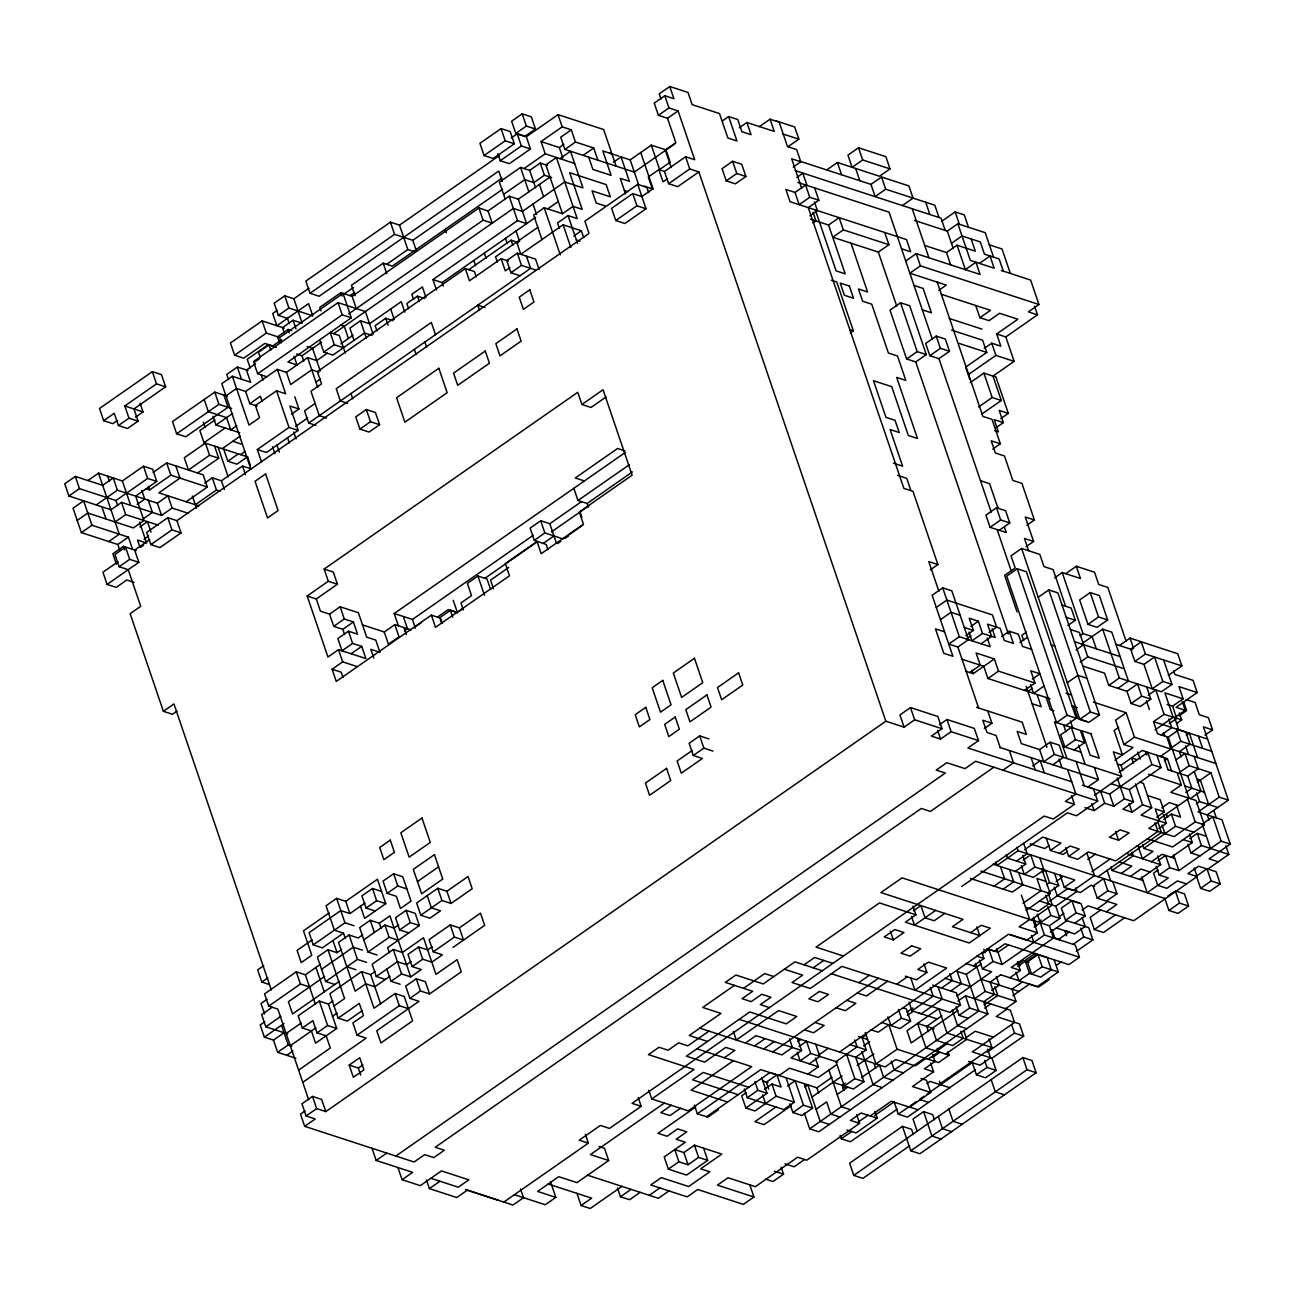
<?xml version="1.0" encoding="UTF-8"?>
<svg xmlns="http://www.w3.org/2000/svg" width="1295" height="1295" viewBox="0 0 1295 1295"><rect width="100%" height="100%" fill="white"/><g stroke="black" fill="none" stroke-linecap="round" stroke-linejoin="round"><path stroke-width="1.5" d="M103.665 420.681L114.235 413.315L118.395 425.521L127.509 428.499L138.079 421.134L133.919 408.929L165.63 386.833L161.47 374.627L152.357 371.649L99.521 408.475L103.665 420.681L112.794 423.659L117.311 420.503M501.068 128.593L479.927 143.324L484.087 155.529L493.201 158.508L514.342 143.761L510.181 131.556L501.068 128.593L505.212 140.799L514.342 143.761M522.193 113.863L511.622 121.228L515.782 133.434L524.896 136.396L535.466 129.031L531.322 116.825L522.193 113.863L526.353 126.068L535.466 129.031M138.079 421.134L128.966 418.155L124.806 405.95L156.501 383.854L165.63 386.833M484.087 155.529L505.212 140.799M515.782 133.434L526.353 126.068M308.955 288.267L293.852 298.789L284.738 295.81L274.168 303.176L278.328 315.381L287.441 318.36L289.222 323.588M499.158 155.691L399.524 225.136L390.41 222.157L305.863 281.08L310.023 293.285L319.137 296.264L498.785 171.053L502.347 181.51M511.169 137.982L517.207 133.773L526.337 136.752L558.032 114.656L603.632 129.516L616.096 166.132M284.172 328.104L262.157 320.885L230.445 342.981L234.605 355.186L243.735 358.165L264.86 343.434L273.973 346.412M277.243 310.363L272.727 313.519L276.871 325.725L308.582 303.629L312.726 315.834M118.395 425.521L128.966 418.155M278.328 315.381L288.898 308.016L312.597 315.753M310.023 293.285L394.554 234.363L412.797 240.32L501.861 178.241M497.863 153.733L500.226 160.709L521.367 145.979L530.481 148.957L526.337 136.752M135.489 417.168L143.049 411.907L140.07 403.182M234.605 355.186L266.317 333.09L279.072 337.25M530.481 148.957L509.356 163.688L500.226 160.709M574.656 163.478L545.211 153.797L541.051 141.592L562.192 126.861L571.305 129.824L575.466 142.045L593.693 147.986L597.853 160.191M293.852 298.789L302.172 323.2L293.042 320.237L282.488 327.603L284.269 332.831M571.305 129.824L560.735 137.189L564.895 149.411L634.323 172.089L675.083 143.68M172.105 508.028L167.945 495.823L157.391 503.188L117.392 490.19L113.248 477.984L102.677 485.35L75.32 476.43L64.75 483.796L68.91 496.001L110.981 509.761L121.552 502.395L161.535 515.394L172.105 508.028L188.52 513.387M291.731 330.646L288.089 329.464L277.518 336.829L279.299 342.058M356.287 308.582L352.127 296.361L340.925 292.638L319.784 307.368L320.966 310.849M502.509 189.329L392.304 266.139L383.19 263.176L351.479 285.272L355.04 295.729M547.542 165.404L540.242 163.024L529.671 170.39L520.558 167.427L499.417 182.158L505.358 199.592M268.373 344.535L247.248 359.265L250.21 367.99M248.009 370.451L237.341 367.052L226.771 374.417L228.551 379.645M276.337 347.335L269.036 344.956L258.466 352.321L260.246 357.549M344.438 293.738L353.486 287.425M386.703 264.277L407.828 249.546L415.128 251.926M524.07 168.528L545.211 153.797M272.549 346.056L281.614 339.743M541.051 141.592L559.294 147.533L563.811 144.376M255.52 363.717L246.455 370.03L250.615 382.235L232.372 376.278L221.801 383.644L250.89 469.098M373.122 334.223L365.4 311.545L338.044 302.625L253.512 361.548L257.656 373.753L266.786 376.732M254.937 361.904L259.469 358.747M350.038 295.6L354.571 292.443M87.947 480.51L98.517 473.144L122.361 480.963L143.486 466.232L152.616 469.195L156.76 481.4L135.635 496.131L143.939 520.541L133.369 527.907L87.785 513.047L77.214 520.412M227.515 396.286L214.76 392.126L172.494 421.587L176.638 433.793L185.768 436.755L228.033 407.294L223.873 395.088M352.127 296.361L478.923 207.977L488.053 210.955L509.178 196.225L518.308 199.203L550.003 177.107M564.895 149.411L575.466 142.045M68.91 496.001L79.464 488.636L115.951 500.534L147.646 478.438L156.76 481.4M503.577 194.363L524.718 179.633L533.831 182.595L544.402 175.23L551.686 177.609M559.926 158.637L570.496 151.272L582.96 187.888L564.717 181.947L522.452 211.409L513.338 208.43L333.705 333.641M225.961 395.849L236.532 388.484L245.645 391.462L277.357 369.366L286.47 372.345L307.595 357.614L316.725 360.577L327.295 353.211M257.656 373.753L342.204 314.831L351.317 317.809L343.013 293.398L279.607 337.59L281.387 342.819M722.61 120.759L728.648 116.55L736.952 140.961L727.839 137.982L719.518 113.571L692.161 104.652L688.017 92.447L669.774 86.506L659.204 93.871L660.984 99.1M176.638 433.793L218.904 404.331L231.675 408.492M348.727 313.843L483.084 220.182L492.197 223.161L488.053 210.955M669.774 86.506L673.934 98.711L664.821 95.733L654.25 103.098L658.394 115.304L667.524 118.282L678.094 110.917L694.703 159.738L685.589 156.76L664.448 171.49L668.609 183.696L677.722 186.674L698.863 171.944L885.845 721.218L904.088 727.159L914.658 719.793L942.015 728.713L937.855 716.507L910.498 707.588L899.928 714.953L904.088 727.159M583.122 155.351L593.693 147.986M351.317 317.809L287.911 362.001L297.041 364.98L294.062 356.255M296.523 353.956L301.994 355.736L321.629 342.058M214.938 419.985L199.851 430.507L203.995 442.712L247.766 456.973M96.267 504.921L117.392 490.19M404.817 312.127L401.256 301.654L369.561 323.75L360.431 320.788L349.877 328.153L354.021 340.358M658.394 115.304L668.965 107.938L678.094 110.917M213.044 416.278L216.006 425.003L232.614 413.429M245.645 391.462L249.805 403.668L260.376 396.302L262.157 401.531M319.622 339.905L323.766 352.111L334.337 344.745L343.45 347.724M153.101 472.416L166.699 462.93L203.169 474.828L207.329 487.033L186.189 501.764M340.876 343.742L352.952 335.324M436.512 290.015L432.951 279.558L517.498 220.636L526.612 223.614L518.308 199.203M277.357 369.366L285.661 393.777L276.547 390.799L255.406 405.529L259.567 417.735L248.996 425.1L232.372 376.278M203.995 442.712L225.136 427.981M393.016 320.642L385.732 318.262L375.161 325.628L376.942 330.856M424.728 298.53L417.427 296.166L406.857 303.532L408.637 308.76M605.348 206.034L596.234 203.072L592.074 190.867L610.317 196.808L606.157 184.602L569.687 172.704L582.151 209.321L573.038 206.358L562.467 213.724L544.224 207.767L533.669 215.132L541.974 239.543M91.945 525.252L83.625 500.841L73.054 508.207L81.375 532.617L91.945 525.252L128.415 537.15L132.576 549.355M613.506 162.166L621.05 156.905L630.179 159.884L651.304 145.153L665.889 149.896M236.775 425.634L230.737 429.843L226.576 417.637L208.349 411.697L204.189 399.491M432.951 279.558L442.081 282.537L535.677 217.301M547.753 208.883L558.307 201.518M476.204 276.774L474.423 271.529L465.293 268.567L317.356 371.681L321.516 383.887L310.946 391.252L319.266 415.663L326.55 418.042M146.06 488.684L149.718 489.882L170.843 475.152L207.329 487.033M468.806 269.668L511.088 240.206L518.372 242.586M137.205 504.37L144.749 499.109L141.786 490.384M209.58 455.257L188.439 469.988L184.295 457.782L205.419 443.052L209.58 455.257L218.693 458.236L214.549 446.03M115.142 521.966L125.712 514.601L158.265 525.139M315.915 382.025L320.448 378.868M537.813 227.337L495.548 256.798L497.329 262.043M222.238 448.653L240.352 436.026M508.449 261.056L501.149 258.676L469.454 280.772L465.293 268.567M197.568 472.966L218.693 458.236M562.467 213.724L545.842 164.902L556.413 157.537L577.198 218.564L568.068 215.585L557.497 222.95L559.278 228.179M539.125 269.587L535.563 259.13L517.32 253.172L506.766 260.538L510.91 272.743L520.04 275.722M108.731 541.537L119.302 534.171L98.517 473.144M291.391 414.222L298.935 408.961L294.774 396.756M583.721 237.746L581.342 230.769L563.115 224.812L520.833 254.273L516.689 242.068M143.356 518.728L152.421 512.415L148.261 500.21M223.663 448.993L227.823 461.214L238.377 453.849M240.465 454.61L244.998 451.453M315.106 403.457L304.535 410.823L308.696 423.028L315.98 425.407M509.841 267.725L505.309 270.882L501.149 258.676M139.909 526.919L147.452 521.658L151.013 532.115M204.739 483.067L212.283 477.806L221.413 480.785L242.537 466.054L249.838 468.418M81.375 532.617L117.845 544.515L128.415 537.15M261.461 461.732L257.3 449.527L289.012 427.431L298.125 430.393L289.821 405.983L298.935 408.961M510.91 272.743L521.48 265.378L536.065 270.137M648.617 192.566L646.836 187.338L637.723 184.359L584.887 221.186L589.031 233.391L176.929 520.655L167.8 517.676L146.675 532.407L150.835 544.612L159.949 547.591L181.073 532.86L176.929 520.655M664.319 171.409L658.847 169.629L648.277 176.994L652.437 189.199L641.867 196.565L632.753 193.586L611.612 208.317L615.772 220.522L624.886 223.501L646.027 208.77L637.723 184.359M136.218 550.537L123.446 546.377L112.875 553.742L116.437 564.199M295.535 426.427L307.611 418.01M573.798 236.03L581.342 230.769M298.125 430.393L266.43 452.489L257.3 449.527M308.696 423.028L530.594 268.356L526.45 256.151M144.069 539.125L148.601 535.968M195.302 504.742L216.443 490.012L220.085 491.193M739.332 127.752L746.875 122.491L774.232 131.41L770.088 119.205L759.517 126.57M118.055 561.69L102.953 572.212L107.113 584.417L116.226 587.396L126.797 580.014L134.097 582.394M149.751 539.594L134.664 550.116L138.808 562.321L107.113 584.417M667.54 178.678L663.008 181.834L658.847 169.629M140.605 547.299L143.632 545.195M129.694 559.343L125.534 547.137L114.964 554.503L119.124 566.708L129.694 559.343L138.808 562.321M150.835 544.612L171.96 529.882L181.073 532.86M615.772 220.522L636.913 205.792L646.027 208.77M668.609 183.696L689.749 168.965L698.863 171.944M366.323 409.511L355.753 416.877L359.913 429.082L369.026 432.061L379.597 424.695L375.437 412.49L366.323 409.511L370.483 421.717L379.597 424.695M732.63 161.292L722.06 168.658L726.22 180.863L735.333 183.841L745.904 176.476L741.744 164.271L732.63 161.292L736.79 173.498L745.904 176.476M359.913 429.082L370.483 421.717M726.22 180.863L736.79 173.498M788.283 146.529L798.837 139.164L794.693 126.959L776.45 121.002M793.236 167.039L800.779 161.778L796.635 149.572L787.506 146.594L779.202 122.183L770.088 119.205M796.813 177.431L802.851 173.222L807.012 185.428M826.825 169.855L837.379 162.49L879.467 176.249L890.037 168.884L885.877 156.679L858.52 147.76L847.95 155.125L852.11 167.33L862.68 159.965L890.037 168.884M901.547 248.802L910.66 251.78L906.5 239.575L790.047 201.68L785.887 189.475L795.017 192.437L805.587 185.072L809.731 197.277L818.861 200.256L814.701 188.05M809.731 197.277L799.161 204.659L795.017 192.437M818.861 200.256L808.29 207.621L903.861 488.361L912.975 491.339L937.904 564.571L930.36 569.832M809.861 215.86L817.404 210.599L814.442 201.874M812.936 223.048L815.963 220.943L812.985 212.218M799.857 161.195L870.985 184.376L881.555 177.01L908.912 185.93L913.056 198.135L902.502 205.5M324.155 569.055L333.268 572.034L337.428 584.239L328.299 581.261L324.155 569.055L577.748 392.288L581.908 404.493L591.022 407.456L606.125 396.934M810.492 219.146L828.59 225.022L839.16 217.657L843.32 229.862L888.904 244.723L884.744 232.517M938.972 217.398L934.812 205.193L885.699 189.216L875.145 196.581L870.985 184.376M307.174 595.991L316.288 598.97L320.448 611.175L329.561 614.138L333.721 626.343L344.276 618.978L353.405 621.956L357.549 634.161L348.436 631.183L337.865 638.548L342.026 650.77L352.596 643.405L361.71 646.367L365.87 658.572L338.513 649.653L327.943 657.018L307.174 595.991L328.299 581.261M581.908 404.493L603.049 389.763L632.138 475.2L579.302 512.027L583.446 524.232L541.18 553.693L537.036 541.488L505.325 563.584L509.485 575.789L435.509 627.347L431.365 615.141L336.263 681.429L332.103 669.224L342.673 661.858L357.258 666.617M843.32 229.862L832.75 237.228L878.334 252.088L888.904 244.723M316.288 598.97L337.428 584.239M119.124 566.708L128.237 569.687L140.718 606.303L130.148 613.668L163.38 711.311L173.951 703.946L271.302 989.914M177.026 711.133L172.51 714.29L163.38 711.311M329.561 614.138L340.132 606.772L358.359 612.729L366.679 637.14L375.793 640.118L379.953 652.324L370.823 649.345L373.802 658.054M333.721 626.343L342.835 629.321L353.405 621.956M941.562 221.38L955.143 211.911L964.257 214.873L968.417 227.078M398.358 625.728L394.198 613.522L625.161 452.522M914.48 220.425L947.309 231.125L957.863 223.76L985.22 232.679L993.54 257.09M905.691 261.007L916.261 253.642L980.088 274.459L975.944 262.254L965.374 269.619L957.054 245.208L946.499 252.574L924.614 245.435M581.504 501.618L549.808 523.714L540.695 520.736L530.124 528.101L534.285 540.306L546.15 544.467L547.931 549.695M351.139 653.732L361.71 646.367M362.39 624.854L384.275 631.976L394.845 624.611L411.114 629.888M573.847 488.312L577.991 500.517L629.321 464.727M951.453 243.33L962.023 235.965L980.266 241.922L984.41 254.128L999.141 258.968L1003.301 271.173M394.198 613.522L412.441 619.463L533.2 535.288M1001.343 270.493L1030.658 280.092L1038.962 304.503L920.421 265.847L909.851 273.213L946.321 285.11L938.778 290.371M490.611 589.468L487.049 579.011L477.936 576.032L467.365 583.397L471.509 595.603L460.955 602.968L463.319 609.945M404.461 630.794L407.472 628.69L403.312 616.485M534.285 540.306L544.839 532.941L563.082 538.898L582.701 525.22M577.991 500.517L587.121 503.48L632.397 471.914M414.011 627.703L421.555 622.442M484.961 578.25L536.276 542.476M551.379 531.954L589.112 505.649M437.726 616.938L448.297 609.573L457.41 612.551L453.25 600.346M508.676 567.485L490.562 580.111L493.524 588.837M543.398 543.285L553.969 535.92M457.669 612.713L450.385 610.333L439.814 617.699L441.595 622.927M850.329 332.896L853.356 330.792L836.732 281.97L831.26 280.189M900.559 302.771L890.005 310.152L906.613 358.974L915.743 361.936L926.297 354.571L909.689 305.749L900.559 302.771L917.184 351.609L926.297 354.571M458.916 611.499L463.448 608.342M557.708 543.511L560.719 541.407M565.251 538.251L568.278 536.146M979.457 263.354L990.028 255.989L994.171 268.195L970.327 260.376L957.863 223.76M936.236 336.117L925.666 343.483L929.826 355.688L938.94 358.65L949.51 351.285L945.35 339.08L936.236 336.117L940.38 348.323L949.51 351.285M906.613 358.974L917.184 351.609M975.75 305.474L979.91 317.68L990.465 310.314L941.238 294.256M929.826 355.688L940.38 348.323M984.184 348.452L991.727 343.191L1000.841 346.17L996.697 333.964L1017.821 319.234L999.594 313.293L989.024 320.658L979.91 317.68M1038.962 304.503L1028.392 311.868L1037.505 314.847L1034.543 306.122M996.697 333.964L1005.81 336.943L1037.505 314.847M951.615 330.112L982.614 340.229L986.774 352.434L965.633 367.165L969.793 379.37M968.709 374.336L995.887 355.397L1014.131 361.354L1005.81 336.943M970.279 382.575L983.876 373.106L992.99 376.084L1014.131 361.354M978.599 406.986L992.18 397.516L1001.294 400.495L992.99 376.084M981.675 414.173L1001.294 400.495M1000.76 418.641L1008.303 413.38L995.839 376.764L992.197 375.582M995.79 427.884L1003.35 422.623L999.19 410.418L1008.303 413.38M360.479 906.192L364.623 918.398L385.764 903.667L377.444 879.256L345.749 901.352L336.635 898.374L326.065 905.739L334.369 930.15L343.499 933.128L345.279 938.357M992.796 449.041L1000.339 443.78L992.035 419.37L982.921 416.407L937.208 282.132M329.14 912.926L303.483 930.814L311.787 955.224L301.217 962.59L297.073 950.384L312.16 939.862M381.604 891.462L372.491 888.483L361.92 895.849L366.08 908.054L375.194 911.032M393.615 873.753L383.061 881.118L387.205 893.323L396.335 896.302L400.479 908.507L411.049 901.142L402.745 876.731L393.615 873.753L397.775 885.958L406.889 888.937M263.711 965.649L257.673 969.858L261.833 982.063L269.133 984.443M343.499 933.128L322.358 947.859L313.244 944.881L309.084 932.675L340.779 910.579L349.909 913.558L364.996 903.036M313.244 944.881L344.939 922.785L354.053 925.763M366.08 908.054L376.635 900.689L385.764 903.667M387.205 893.323L397.775 885.958M261.833 982.063L267.871 977.855M417.459 881.571L438.6 866.841M320.48 964.273L305.377 974.795L296.264 971.817L264.552 993.912L268.712 1006.134L277.842 1009.096L308.696 1099.779M341.605 949.543L337.089 952.699L327.959 949.721L317.388 957.086L325.709 981.513L334.822 984.475M362.746 934.812L358.213 937.969L349.1 934.99L338.529 942.355L355.154 991.193L365.724 983.828L374.838 986.79L389.924 976.268M432.206 946.807L427.674 949.963L418.56 946.985L407.99 954.35L412.134 966.572L421.263 969.534L410.693 976.899L389.908 915.873L379.354 923.238L370.224 920.259L359.67 927.625L367.974 952.035L377.088 955.014M267.061 999.287L261.023 1003.495L264.585 1013.953M268.712 1006.134L300.424 984.022L309.537 987M321.548 969.291L353.244 947.195L362.373 950.174M363.814 939.83L384.955 925.099L394.068 928.078L398.601 924.921M389.439 952.877L387.658 947.649L419.353 925.553L415.209 913.347L406.08 910.369L395.525 917.734L399.669 929.939L408.799 932.918M420.81 915.209L441.935 900.478L451.065 903.457L472.189 888.726L468.045 876.521L446.904 891.251L437.791 888.273L416.65 903.004L420.81 915.209L429.924 918.187L440.494 910.822L431.381 907.844L427.221 895.638M272.225 1007.235L261.671 1014.6L265.815 1026.805L287.7 1033.944M999.206 530.303L1009.76 522.937L1005.616 510.732L996.486 507.753L985.932 515.119L990.076 527.324L1006.231 532.52L1004.451 527.275M324.624 976.479L288.397 1001.731L292.557 1013.936L339.355 981.319M264.747 1021.787L260.214 1024.944L264.374 1037.149L273.488 1040.112L284.058 1032.746M325.709 981.513L357.404 959.401L366.534 962.379M367.974 952.035L389.115 937.305L398.229 940.283M399.669 929.939L410.24 922.574L419.353 925.553M265.815 1026.805L280.918 1016.284M990.076 527.324L1000.646 519.959L1009.76 522.937M264.374 1037.149L283.993 1023.471M319.298 1001.084L298.158 1015.814L302.318 1028.02L311.431 1030.982L315.591 1043.187L336.716 1028.457L328.412 1004.046L319.298 1001.084L327.603 1025.494L336.716 1028.457M375.21 971.428L370.678 974.585L361.564 971.606L329.869 993.718L338.173 1018.129L347.287 1021.091L362.39 1010.569M429.568 993.945L425.407 981.74L416.294 978.777L405.723 986.143L409.884 998.348L420.454 990.983L429.568 993.945L461.279 971.849L457.119 959.644L435.978 974.374L423.514 937.758L402.389 952.489L393.259 949.51L372.134 964.241L376.278 976.462L385.408 979.425M708.818 738.895L699.705 735.916L689.134 743.281L693.294 755.487L702.408 758.465L681.283 773.196L677.123 760.991L692.226 750.469M286.146 1033.507L301.233 1022.985M328.412 1004.046L332.945 1000.889M302.318 1028.02L312.888 1020.654L317.032 1032.86L326.162 1035.822L330.306 1048.027L298.611 1070.123M334.013 1005.924L344.583 998.558L327.959 949.721M376.278 976.462L397.419 961.716L406.533 964.694L411.065 961.537M452.959 947.438L484.654 925.342L480.51 913.137L459.369 927.868L450.255 924.889L429.114 939.62L433.275 951.825L442.388 954.803L431.834 962.169L422.704 959.206L412.134 966.572M693.294 755.487L703.865 748.121L712.978 751.1M1026.854 525.252L1034.397 519.991L1021.933 483.375L1012.803 480.396L1004.499 455.986L995.386 453.023L991.225 440.818L1000.339 443.78M987.227 638.014L990.189 646.723L959.32 636.703L948.766 644.068L957.879 647.047L968.45 639.681L951.825 590.844L942.711 587.881L932.141 595.247L952.91 656.274L943.796 653.295L935.492 628.884L944.605 631.863M273.488 1040.112L277.648 1052.317L288.218 1044.952L291.861 1046.15M290.307 1045.712L315.964 1027.825M332.572 1016.251L337.105 1013.095M317.032 1032.86L327.603 1025.494M338.173 1018.129L359.298 1003.398L363.458 1015.604L352.887 1022.969L357.048 1035.174L366.161 1038.137L302.771 1082.329M386.849 969.097L391.009 981.302L401.579 973.937L410.693 976.899M433.275 951.825L454.416 937.094L463.529 940.073L459.369 927.868M286.762 1055.295L292.799 1051.087M936.285 607.452L946.855 600.087L992.456 614.947L996.616 627.152L989.056 632.413M1065.575 606.189L1053.11 569.573L1043.98 566.611L1039.836 554.406L1021.593 548.449L1011.023 555.814L1015.183 568.019L1004.612 575.385L1017.077 612.001M1026.045 546.7L1033.588 541.439L1025.284 517.029L1034.397 519.991M409.884 998.348L418.997 1001.31L376.732 1030.771L380.892 1042.977L412.587 1020.881L404.283 996.47L395.169 993.508L374.028 1008.238L361.564 971.606M940.445 619.658L951.016 612.292L960.129 615.254M1017.271 568.78L1006.701 576.145L1056.558 722.626L1067.129 715.261L1076.258 718.239L1026.385 571.759L1017.271 568.78L1067.129 715.261M357.048 1035.174L399.313 1005.713L408.443 1008.675M970.829 626.472L978.372 621.212L982.533 633.417L991.646 636.395L987.486 624.19L1000.129 628.269L1004.272 640.475L1013.402 643.437L1009.242 631.232L1001.699 636.492M349.197 1065.073L359.751 1057.707L363.911 1069.913L353.341 1077.278L349.197 1065.073L358.31 1068.051L362.843 1064.895M965.86 635.699L973.403 630.438L969.259 618.233L978.372 621.212M966.361 638.921L970.878 635.764M1054.68 577.813L1062.224 572.552L1080.467 578.493L1076.307 566.287L1065.736 573.653M885.845 721.218L325.806 1111.596L321.646 1099.39L312.532 1096.412L301.962 1103.777L306.106 1115.982L315.235 1118.961L304.665 1126.326L300.505 1114.121L305.037 1110.964M982.533 633.417L971.962 640.782L968.984 632.057M1038.218 597.27L1048.788 589.905L1057.902 592.883L1099.455 714.953L1088.885 722.319L1079.771 719.34L1021.593 548.449M981.076 643.761L991.646 636.395M306.106 1115.982L316.676 1108.617L325.806 1111.596M1026.401 632.154L1021.868 635.311L1023.649 640.539M969.696 672.558L980.266 665.193L976.106 652.988L994.35 658.928L998.51 671.134L1034.98 683.032L1030.82 670.826L1039.95 673.805L1032.39 679.066M965.924 671.279L973.225 673.659L994.35 658.928M1090.212 592.576L1079.658 599.941L1087.962 624.352L1097.075 627.33L1107.646 619.965L1099.342 595.538L1090.212 592.576L1098.532 616.987L1107.646 619.965M1019.926 642.449L1027.485 637.189M962.039 659.252L983.779 666.294L987.939 678.499L998.51 671.134M1067.776 625.534L1075.336 620.273L1071.175 608.067L1062.062 605.089M939.425 724.747L946.969 719.486L974.326 728.405L978.486 740.61L967.915 747.976L1071.742 781.791M1087.962 624.352L1098.532 616.987M942.015 728.713L931.445 736.078L940.558 739.056L951.129 731.691L978.486 740.61M1079.981 635.683L1082.992 633.579L1092.122 636.557L1096.266 648.763M1081.552 643.923L1102.693 629.192L1111.806 632.17L1128.431 680.992L1117.86 688.357M1076.096 649.944L1083.64 644.683M1024.41 690.397L1034.98 683.032M1027.922 691.498L1032.455 688.341M1044.094 686.01L1033.539 693.375L1030.561 684.65M984.378 728.518L991.921 723.241L987.777 711.036M1080.24 662.15L1087.8 656.889L1124.27 668.787M372.005 1148.244L376.165 1160.449L386.736 1153.084M1119.479 645.477L1130.049 638.111L1177.722 653.732L1181.882 665.938L1168.3 675.407M1067.307 682.724L1077.861 675.359L1086.991 678.321M395.849 1156.046L945.334 773.05L936.22 770.072L946.791 762.706L965.018 768.647L975.588 761.282L1097.642 801.038L1093.498 788.833L1082.41 785.191M1145.411 654.056L1141.251 641.851L1130.681 649.216L1134.841 661.421L1145.411 654.056L1181.882 665.938M1082.701 666.035L1104.586 673.173L1108.747 685.379L1119.301 678.013L1161.388 691.773L1171.959 684.408L1163.638 659.997M397.921 1167.491L402.081 1179.696L412.636 1172.331L376.165 1160.449M993.832 767.239L930.425 811.431L921.312 808.452L435.217 1147.273L444.347 1150.235L433.776 1157.601L424.663 1154.638L414.092 1162.004L304.665 1126.326M1134.841 661.421L1143.954 664.384L1154.525 657.018L1162.829 681.429L1171.959 684.408M1065.688 725.605L1076.258 718.239M1002.945 770.201L1013.516 762.836L1009.355 750.631M1079.771 719.34L1090.341 711.975L1099.455 714.953M976.559 707.313L1022.16 722.173L1026.32 734.378L1017.19 731.416L1021.35 743.621L1039.594 749.562L1050.148 742.197L1059.278 745.175L1063.422 757.381L1052.867 764.746M1108.747 685.379L1126.974 691.32L1137.544 683.954L1141.704 696.16L1150.818 699.138L1146.658 686.933M1032.682 765.928L1040.225 760.667L1044.385 772.872M426.46 1179.907L429.422 1188.616L439.992 1181.25M1118.686 727.321L1114.153 730.477L1122.457 754.888L1113.344 751.909L1121.648 776.32L1054.308 754.402L1043.738 761.768L1039.594 749.562M1075.449 739.672L1064.879 747.037L1060.718 734.832L1071.289 727.466L1075.449 739.672L1084.562 742.65L1080.402 730.445L1054.47 721.865L1066.95 758.481M1126.974 691.32L1131.134 703.525L1141.704 696.16M1162.829 681.429L1152.259 688.794L1143.954 664.384M1148.228 695.172L1155.787 689.911L1164.092 714.322L1176.718 718.401L1172.574 706.196L1167.103 704.415M734.427 985.365L702.716 1007.461L720.959 1013.402L689.264 1035.498L707.491 1041.455M1166.795 736.871L1170.955 749.077L1134.485 737.179L1126.164 712.768L1115.594 720.133L1123.914 744.544L1133.028 747.523L1114.914 760.149M1073.992 750.015L1084.562 742.65M1150.818 699.138L1140.247 706.503L1131.134 703.525M743.54 988.328L764.681 973.597L773.795 976.576M1172.574 706.196L1183.144 698.831L1178.984 686.625L1197.211 692.566L1193.067 680.361L1174.824 674.42L1173.642 670.923M708.948 1031.111L687.807 1045.842L678.693 1042.863L668.123 1050.229L659.009 1047.266L648.439 1054.632L694.039 1069.492L651.773 1098.953L648.795 1090.228M804.049 964.824L814.62 957.458L832.847 963.399M1175.229 719.389L1178.79 729.846L1168.219 737.211L1157.552 733.812L1153.521 721.687L1164.092 714.322M1197.211 692.566L1176.087 707.297L1185.2 710.275L1182.238 701.55M1123.914 744.544L1134.485 737.179M813.163 967.786L823.733 960.421M1155.091 729.927L1173.205 717.3L1164.901 692.874L1183.144 698.831M1174.63 717.64L1185.2 710.275M1179.081 715.876L1186.625 710.615L1183.662 701.906M1169.175 723.662L1176.718 718.401M1177.139 723.015L1181.671 719.858L1179.292 712.881M1161.194 734.993L1171.765 727.628L1168.786 718.919M1094.307 767.401L1098.451 779.606L1087.881 786.971L1109.637 794.029L1151.902 764.568L1161.032 767.53L1156.872 755.325M1117.375 764.034L1121.017 765.216L1142.141 750.485L1163.897 757.543L1168.058 769.748M913.363 910.838L920.907 905.577L925.067 917.783L934.181 920.761L944.751 913.396M1119.074 772.354L1147.758 752.363L1151.902 764.568M503.82 1202.068L588.367 1143.145L585.389 1134.42M638.225 1097.593L641.203 1106.319L609.492 1128.414L600.378 1125.436L579.237 1140.167L588.367 1143.145M912.975 906.095L915.937 914.82L905.367 922.186L969.21 942.987L990.335 928.256L981.221 925.294L970.651 932.659M1071.483 795.616L1074.445 804.324L1053.304 819.055L1044.191 816.093L632.073 1103.34L641.203 1106.319M961.732 886.46L1067.388 812.807L1076.517 815.769L1097.642 801.038M1094.485 795.259L1121.648 776.32M1165.403 898.649L1018.08 850.734L996.94 865.465L995.758 861.984M1186.317 735.269L1189.344 733.164L1197.648 757.575M724.293 1057.74L734.848 1050.374L725.734 1047.396L704.593 1062.127L686.366 1056.186L749.773 1011.978L786.243 1023.876L796.813 1016.51L778.57 1010.569L736.305 1040.031L733.326 1031.306M745.418 1043.009L755.989 1035.644L801.589 1050.504L797.429 1038.299M893.356 939.879L903.926 932.513L894.813 929.551L884.242 936.916L893.356 939.879L890.393 931.17M935.621 910.417L914.497 925.148L911.518 916.439M1024.604 849.747L1042.718 837.104L1060.961 843.061L1050.391 850.426L1046.231 838.221M1171.797 747.603L1180.862 741.29L1211.731 751.31M1160.385 756.442L1170.955 749.077M664.4 1103.032L590.423 1154.59L608.666 1160.53L604.506 1148.325L599.035 1146.544M1016.624 861.078L1027.194 853.713L1023.633 843.255M733.407 1060.702L691.141 1090.163L727.612 1102.061M754.532 1045.971L765.102 1038.606M1164.399 760.748L1167.41 758.643L1171.57 770.849M671.425 1105.25L660.855 1112.615L669.984 1115.578L680.555 1108.212M1023.163 860.074L1030.707 854.813L1034.867 867.019L1043.98 869.997L1039.82 857.792M1084.983 807.643L1094.113 810.621L1104.684 803.256L1113.797 806.235L1124.368 798.869L1133.481 801.832L1129.321 789.626L1111.094 783.685M1204.997 735.139L1212.541 729.878L1208.381 717.673L1199.267 714.694L1195.107 702.489L1185.993 699.51M1049.322 845.408L1044.79 848.565L1030.205 843.806M1129.321 789.626L1161.032 767.53M994.042 886.152L1004.612 878.787L1000.452 866.582M1015.183 871.422L1025.737 864.056L1022.775 855.331M1175.957 759.809L1185.022 753.496L1189.166 765.701L1210.922 772.759L1219.226 797.17L1228.356 800.132L1203.427 726.9L1212.541 729.878M763.661 1048.95L774.232 1041.585M858.763 982.662L869.333 975.297M550.488 1181.671L555.83 1197.373L545.26 1204.738L514.39 1194.702M608.666 1160.53L576.971 1182.643L558.728 1176.686L537.603 1191.416L555.83 1197.373M1003.156 889.115L1013.726 881.749L1009.566 869.544M1034.867 867.019L1024.296 874.384L1021.334 865.675M772.775 1051.928L878.447 978.259M695.706 1106.982L657.973 1133.287L667.087 1136.265L677.657 1128.9L686.771 1131.862L676.2 1139.228L685.314 1142.206L664.189 1156.937L668.349 1169.142L686.577 1175.099L707.717 1160.369L703.557 1148.147M1059.504 853.405L1070.075 846.04L1079.204 849.002L1068.634 856.367L1065.656 847.658M1133.481 801.832L1122.911 809.197L1132.04 812.175L1142.595 804.81L1151.724 807.789L1143.404 783.378L1139.762 782.18M1189.166 765.701L1178.596 773.066L1187.725 776.045L1198.296 768.68L1194.136 756.474M1067.549 851.349L1063.033 854.506L1050.391 850.426M797.914 1041.504L800.941 1039.399M1043.98 869.997L1033.41 877.362L993.168 864.202M1042.394 872.442L1045.405 870.337L1049.565 882.543L1058.679 885.521L1054.535 873.316M694.395 1105.104L697.357 1113.813L760.764 1069.621L778.991 1075.578L789.561 1068.213L818.343 1077.472L836.457 1064.846M887.561 981.238L866.436 995.968L857.306 992.99M798.999 1046.538L806.542 1041.277L810.702 1053.482L837.655 1062.143M1167.928 769.667L1177.171 772.726L1181.331 784.932L1170.761 792.297L1196.03 800.456L1204.35 824.866L1172.639 846.962L1147.24 838.723M706.471 1116.792L769.877 1072.6M801.589 1050.504L791.018 1057.869L818.375 1066.789L815.397 1058.064M896.69 984.216L907.245 976.851M576.939 1193.326L581.099 1205.532L591.669 1198.166L548.028 1183.97M718.466 1109.766L707.912 1117.132L697.357 1113.813M1151.724 807.789L1141.154 815.154L1159.381 821.095L1155.237 808.889L1164.351 811.868L1160.19 799.662L1147.435 795.502M746.228 1092.64L741.695 1095.797L745.855 1108.002L754.969 1110.981L776.11 1096.25L794.337 1102.191L786.033 1077.78M1046.538 884.647L1049.565 882.543M1022.969 903.295L1041.083 890.669L1036.923 878.463L1046.052 881.442M1197.341 782.229L1210.922 772.759M1056.105 881.555L1062.143 877.346M1087.8 859.459L1095.343 854.198M1161.761 807.886L1169.32 802.625L1178.434 805.603M744.334 1088.949L747.296 1097.674L757.866 1090.309L766.98 1093.271L761.638 1077.586M810.702 1053.482L800.132 1060.848L797.17 1052.123M923.966 963.739L926.929 972.448L916.374 979.813L905.302 976.171M1185.831 792.459L1191.869 788.25L1187.725 776.045M621.924 1186.398L590.212 1208.494L581.099 1205.532M1118.572 840.228L1129.143 832.863L1120.013 829.885L1109.443 837.25L1118.572 840.228L1115.594 831.503M764.406 1089.305L771.949 1084.044L781.063 1087.023L776.903 1074.818L766.349 1082.183L768.712 1089.16M1058.679 885.521L1048.108 892.886L1052.268 905.092L1031.144 919.822M1156.807 817.129L1164.351 811.868M819.233 1054.632L828.298 1048.319M1026.045 910.482L1050.196 893.647L1041.892 869.236M1158.815 819.282L1189.004 798.238L1168.219 737.211M745.855 1108.002L766.98 1093.271M809.245 1063.81L819.816 1056.445L815.656 1044.239M1190.429 798.578L1200.999 791.213L1194.459 772.03M617.505 1188.017L620.467 1196.742L631.037 1189.377M707.717 1160.369L698.604 1157.39L688.034 1164.755L678.904 1161.777L674.76 1149.571L683.873 1152.55L694.444 1145.185L721.801 1154.104L700.66 1168.835L709.789 1171.813L688.649 1186.544L661.292 1177.624L650.721 1184.99L687.192 1196.871L697.762 1189.506L743.362 1204.382L753.933 1197.017L749.773 1184.812M1060.136 875.177L1064.28 887.383L1074.85 880.017L1042.022 869.317M1159.381 821.095L1148.827 828.46L1174.096 836.619L1195.22 821.888L1204.35 824.866M1163.833 819.33L1171.376 814.069L1180.506 817.048L1176.346 804.842M1049.678 901.126L1067.808 888.499L1080.435 892.579L1091.005 885.213L1094.647 886.395M1091.96 871.664L1110.074 859.038M668.349 1169.142L678.904 1161.777M787.603 1086.019L795.146 1080.758L803.45 1105.169L812.58 1108.148L804.26 1083.737M1158.879 828.573L1166.423 823.312L1163.444 814.587M807.805 1074.154L818.375 1066.789M839.5 1052.058L1008.578 934.213L1026.805 940.154L1037.376 932.788L1033.232 920.583L902.048 877.848L880.908 892.579L962.978 919.337L952.408 926.702L979.765 935.621L976.802 926.912M1196.531 803.661L1199.542 801.556L1217.786 807.497M640.151 1192.355L629.597 1199.72L620.467 1196.742M866.598 1034.511L862.065 1037.667L866.226 1049.873L855.655 1057.238L863.959 1081.649L853.389 1089.014L844.275 1086.052L835.971 1061.641L857.096 1046.91L854.732 1039.934M982.824 953.492L988.862 949.284L997.992 952.262L1008.562 944.897M1039.642 901.012L1055.781 906.192L1076.922 891.462L1075.74 887.981M1098.047 876.731L1161.453 832.539L1157.892 822.082M932.643 1054.486L935.006 1061.463L897.111 1049.225L888.807 1024.814L878.237 1032.18L870.936 1029.8M906.921 1012.188L912.959 1007.979M941.643 987.972L952.197 980.606L949.834 973.646M973.338 965.876L983.909 958.51L982.128 953.282M1041.18 919.936L1038.169 922.04L1034.527 920.842M1110.948 866.986L1112.13 870.483L1133.271 855.752L1132.089 852.256M1142.643 844.89L1143.841 848.387L1175.536 826.291L1193.78 832.232M887.917 1016.85L890.895 1025.575L901.449 1018.21L910.579 1021.172L906.419 1008.967L902.777 1007.785M909.058 1002.12L912.02 1010.845L933.161 996.114L930.198 987.389M1219.226 797.17L1198.102 811.9L1221.946 819.703L1230.25 844.13L1209.109 858.86L1218.239 861.822M649.281 1195.317L659.851 1187.952M776.077 1106.934L754.953 1121.664L764.066 1124.643L791.245 1105.703M804.762 1086.942L807.789 1084.838L820.253 1121.454L829.367 1124.432M863.635 1045.907L869.673 1041.698M907.406 1015.393L913.444 1011.185M950.757 990.95L961.327 983.585L957.167 971.38L966.28 974.358L981.383 963.836M1034.219 927.01L1050.828 915.435L1059.941 918.398L1055.781 906.192M1074.656 923.238L1085.226 915.873L1081.082 903.667L1071.952 900.705L1061.382 908.07L1065.542 920.276L1088.723 927.673L1092.883 939.879L1076.274 951.453M979.489 960.145L982.452 968.854L993.022 961.489L1002.136 964.467L1044.418 935.006L1075.287 945.026L1079.431 957.232L1068.877 964.597L1005.033 943.78L994.479 951.145L987.178 948.766M1059.359 916.585L1063.891 913.428M1121.26 873.445L1131.814 866.08L1119.058 861.92M794.337 1102.191L783.766 1109.556L747.296 1097.674M910.579 1021.172L900.009 1028.538L890.895 1025.575M1228.356 800.132L1207.215 814.863L1208.996 820.107M668.965 1190.931L658.394 1198.296L587.266 1175.099M771.302 1072.94L816.902 1087.816L831.989 1077.294M1040.257 922.801L1049.371 925.763L1059.941 918.398M811.933 1097.043L842.122 1075.999M857.225 1065.477L873.834 1053.903M956.859 996.033L991.581 971.833L982.452 968.854M1065.542 920.276L1076.113 912.91L1085.226 915.873M1107.808 890.814L1103.664 878.609L1093.093 885.974L1097.254 898.18L1107.808 890.814L1116.938 893.777L1112.777 881.571M1050.358 932.19L1066.967 920.615M1082.07 910.094L1088.108 905.885L1133.692 920.745L1197.098 876.553L1194.136 867.844M1130.373 876.424L1140.944 869.058L1150.057 872.037M1151.514 861.693L1162.068 854.328L1174.711 858.407M789.918 1103.809L792.896 1112.534L803.45 1105.169M1158.038 860.689L1165.597 855.428L1169.741 867.634L1178.871 870.612L1221.136 841.151L1230.25 844.13M1189.749 838.593L1197.292 833.332L1206.406 836.311M957.928 1001.051L965.471 995.79L1006.895 1009.145L996.324 1016.51L1014.568 1022.451L1010.408 1010.246L1004.936 1008.465M833.073 1082.312L842.187 1085.291L845.214 1083.187M941.821 1015.847L926.718 1026.368L928.499 1031.597M1000.695 974.795L990.125 982.177L994.285 994.382L983.714 1001.747L987.875 1013.953L818.796 1131.798L809.683 1128.819L804.341 1113.133M1116.938 893.777L1106.367 901.142L1097.254 898.18M1017.222 964.629L1023.26 960.421M1097.221 908.863L1107.792 901.498L1116.905 904.46L1106.335 911.826M1139.487 879.402L1160.628 864.671L1157.665 855.946M1171.198 857.306L1192.323 842.576L1189.36 833.851M812.58 1108.148L802.01 1115.513L792.896 1112.534M844.275 1086.052L854.846 1078.686L863.959 1081.649M865.287 1032.568L875.987 1063.956L897.111 1049.225M932.643 985.09L956.357 992.828L960.518 1005.033L949.947 1012.399L831.406 973.743M1024.685 960.76L1035.255 953.395M842.689 1088.496L845.7 1086.392M1017.789 966.442L1025.349 961.181L1028.991 962.363M1026.773 961.521L1037.344 954.156M1058.468 939.425L1069.039 932.06M1100.734 909.964L1090.18 917.329L1094.324 929.535L1103.453 932.513L1124.578 917.783M1158.102 869.981L1153.57 873.138L1157.73 885.343L1166.844 888.321L1177.414 880.956L1186.528 883.918M816.093 1109.248L826.663 1101.883L830.807 1114.088L839.937 1117.067M837.234 1094.518L847.788 1087.152M861.385 1077.683L879.499 1065.057L883.643 1077.262L892.773 1080.24M957.992 1010.343L911.194 1042.961L907.034 1030.755L938.745 1008.659L947.05 1033.07L956.163 1036.049M974.601 998.769L985.171 991.403L1016.041 1001.423L1011.881 989.218L981.011 979.198M1025.349 961.181L1029.493 973.387L1040.711 977.126L1051.265 969.761L1047.121 957.539L1037.991 954.577L1027.437 961.942L1031.581 974.148L1042.151 966.782L1058.306 971.962L1054.146 959.757M991.695 990.4L999.238 985.139L996.276 976.43M1009.809 977.774L1020.379 970.408L1017.417 961.699M1156.208 866.29L1159.171 874.999L1169.741 867.634M1187.903 844.194L1190.882 852.903L1201.452 845.538L1228.809 854.457L1225.831 845.748M956.098 1006.652L959.061 1015.361L969.631 1007.996L987.875 1013.953M984.216 1004.952L997.797 995.483L994.835 986.758M1029.493 973.387L1018.938 980.752L1015.96 972.027M1073.199 944.265L1083.753 936.9L1092.883 939.879M1094.324 929.535L1115.464 914.804M809.683 1128.819L978.745 1010.974L966.28 974.358M984.702 1008.157L990.74 1003.949M1011.881 989.218L1022.451 981.853M1012.868 995.645L1029.476 984.07L1038.59 987.049L1049.16 979.684M1056.655 965.131L1061.172 961.975M915.322 1065.85L925.893 1058.484M947.033 1043.754L936.463 1051.119L949.089 1055.198L947.908 1051.718M927.981 1059.245L938.551 1051.88L937.37 1048.4M932.432 1057.481L939.976 1052.22M1005.47 1008.789L1016.041 1001.423M1058.306 971.962L1037.166 986.693L1000.566 974.714M1167.75 896.14L1173.788 891.931M1207.005 868.783L1196.434 876.148L1200.594 888.354L1209.708 891.316L1220.278 883.951L1216.118 871.745L1207.005 868.783L1211.165 880.988L1220.278 883.951M966.135 1037.554L975.2 1031.241L993.427 1037.182M1228.809 854.457L1207.668 869.188L1198.555 866.226L1187.984 873.591L1197.098 876.553M935.006 1061.463L924.452 1068.828L933.566 1071.791L930.603 1063.082M945.577 1054.098L966.717 1039.367L963.739 1030.642M949.089 1055.198L938.535 1062.564L934.877 1061.382M781.16 1167.183L783.54 1174.16L772.969 1181.526L765.685 1179.146M804.681 1159.43L794.11 1166.795L784.98 1163.816M857.5 1122.587L868.071 1115.222M856.626 1114.639L859.589 1123.348L806.769 1160.19L797.639 1157.212L755.373 1186.673L728.017 1177.754L717.446 1185.119L753.933 1197.017M870.159 1115.982L891.3 1101.252L909.527 1107.209L930.668 1092.478L926.508 1080.273L921.036 1078.492M933.566 1071.791L912.425 1086.521L930.668 1092.478M840.131 1135.294L841.313 1138.774L851.883 1131.409M874.53 1115.626L894.149 1101.948L898.309 1114.153L907.423 1117.132L975.362 1069.783M1164.739 898.244L1168.899 910.45L1179.454 903.084L1188.583 906.047L1184.423 893.841L1175.31 890.879L1179.454 903.084M1200.594 888.354L1211.165 880.988M874.821 1111.223L877.201 1118.2L856.06 1132.931L846.946 1129.952M927.01 1083.478L930.037 1081.374L939.15 1084.352L991.986 1047.525L989.008 1038.8M1014.568 1022.451L972.302 1051.912L991.954 1058.209L1023.665 1036.113L1019.505 1023.908L1014.034 1022.111M897.225 1109.135L850.443 1141.753L841.313 1138.774M1188.583 906.047L1178.013 913.412L1168.899 910.45M898.309 1114.153L908.88 1106.788L917.993 1109.766M910.385 1105.736L916.423 1101.527M923.966 1096.266L919.434 1099.423L928.564 1102.401M926.993 1094.162L972.27 1062.596L976.43 1074.801L985.544 1077.78L996.114 1070.415L991.954 1058.209M987.373 1052.074L1014.535 1033.135L1023.665 1036.113M913.363 1134.566L911.583 1129.337L902.469 1126.359L849.633 1163.185L853.777 1175.391L862.907 1178.369L909.705 1145.751M934.488 1119.835L932.708 1114.606L923.594 1111.628L913.024 1118.993L917.184 1131.199M976.43 1074.801L987 1067.436L996.114 1070.415M853.777 1175.391L1022.856 1057.546L1031.969 1060.524L1036.13 1072.729L919.887 1153.748L910.773 1150.769L902.469 1126.359M910.773 1150.769L1027.016 1069.751L1036.13 1072.729M782.423 133.806L798.837 139.164M728.648 116.55L737.761 119.528L741.922 131.734L751.035 134.696L746.875 122.491M800.779 161.778L791.666 158.799L801.751 188.439M795.162 170.584L941.06 218.159L945.22 230.364M989.25 244.804L1002.022 248.964L1010.327 273.374M797.882 182.449L889.082 212.186L932.416 339.468M957.054 245.208L975.297 251.149L971.137 238.944M609.848 153.166L618.961 156.145M611.936 153.927L602.822 150.965L611.127 175.375L592.883 169.418L588.739 157.213M644.084 186.156L653.198 189.135L640.734 152.519M624.4 190.543L628.043 191.741M914.011 285.418L923.125 288.397L931.429 312.807L922.315 309.829M949.138 318.424L981.966 329.124M959.417 343.515L986.774 352.434M576.388 239.996L580.03 241.194M849.714 329.594L853.356 330.792M1003.35 422.623L994.22 419.645L998.38 431.85L994.738 430.668M485.058 307.562L477.758 305.183L479.538 310.411M980.493 480.72L989.607 483.683L997.927 508.093M893.453 463.189L902.583 466.168L890.118 429.551L899.232 432.514L895.072 420.308L885.958 417.346L873.494 380.714L891.721 386.671L908.345 435.492L917.475 438.471L896.69 377.428L905.804 380.406L897.5 355.995L888.386 353.017L871.762 304.195L862.648 301.217L858.488 289.012L867.601 291.99L850.977 243.169M897.613 475.394L906.727 478.373L910.887 490.578M1033.588 541.439L1024.475 538.461L1028.619 550.666M340.617 325.094L344.26 326.275L348.42 338.481M371.892 335.373L364.591 332.993L332.896 355.089L323.766 352.111M1076.307 566.287L1094.55 572.244L1098.694 584.45L1107.824 587.412L1126.213 641.478M330.047 332.459L339.306 335.518L345.231 352.952M307.093 346.591L312.564 348.371L320.286 371.05M624.854 450.887L617.553 448.507L575.288 477.968L584.401 480.947M937.904 564.571L928.79 561.593L938.875 591.248M319.056 372.199L311.755 369.82L290.63 384.55L286.47 372.345M1066.206 617.294L1075.336 620.273M1070.366 629.5L1079.48 632.478L1087.8 656.889M1115.966 644.376L1132.38 649.718M347.691 403.312L340.391 400.932L336.231 388.727L431.348 322.439L435.492 334.644M1074.526 641.705L1120.11 656.581M1009.242 631.232L1018.356 634.21L1022.516 646.415L1031.629 649.394M1051.184 644.91L1054.842 646.108M989.688 635.716L995.159 637.496L992.197 628.771M964.289 627.476L973.403 630.438M249.805 403.668L257.09 406.047M1174.371 717.479L1181.671 719.858M1180.214 730.186L1207.571 739.105M1065.979 693.149L1071.451 694.929M1093.336 702.068L1126.164 712.768M1153.521 721.687L1185.815 732.063L1189.976 744.269L1179.405 751.634L1181.186 756.863M216.006 425.003L239.721 432.74M987.939 678.499L1049.954 698.717M1071.839 705.856L1077.31 707.637M124.806 405.95L143.049 411.907M232.809 441.287L241.922 444.266M1032.083 703.703L1041.196 706.681L1037.052 694.476M1053.968 710.842L1050.326 709.66L1046.166 697.455M1086.796 721.558L1077.683 718.579L1073.523 706.374M1172.121 749.255L1215.892 763.516M1160.126 756.264L1167.41 758.643M227.823 461.214L236.936 464.177L247.507 456.811L250.469 465.536M1196.709 778.926L1200.352 780.124L1208.672 804.535M1137.059 759.647L1131.587 757.85L1133.368 763.079M1199.041 790.549L1204.512 792.33M991.921 723.241L982.808 720.279L986.968 732.484L996.082 735.463L1000.242 747.668M1062.79 746.276L1081.034 752.217M1148.503 774.216L1181.331 784.932M1184.585 785.871L1200.999 791.213M999.967 747.49L1098.451 779.606M198.961 505.924L158.832 492.845L179.973 478.114L175.812 465.909M1159.122 820.933L1166.423 823.312M1074.445 804.324L1065.332 801.362L1075.902 793.997L1067.582 769.586M1183.209 839.597L1192.323 842.576M1190.882 852.903L1199.996 855.882M431.365 615.141L440.478 618.12L442.259 623.348M1136.67 846.088L1140.328 847.27M1143.841 848.387L1152.955 851.349L1142.384 858.714L1138.823 848.257M1127.799 853.955L1160.628 864.671M1159.171 874.999L1168.3 877.978L1147.16 892.708L1141.818 877.023M1068.634 856.367L1077.748 859.346L1088.318 851.981L1115.675 860.9L1157.94 831.439L1154.978 822.713M1112.13 870.483L1142.999 880.503M1025.737 864.056L1007.51 858.099L1006.312 854.619M1064.28 887.383L1073.409 890.361L1094.534 875.63L1086.829 852.968M1064.393 898.147L1078.994 902.906M980.898 871.049L1050.196 893.647M1066.352 898.827L1057.238 895.865L1054.259 887.14M332.103 669.224L341.216 672.202L342.997 677.431M970.327 878.415L1012.285 892.093L1022.856 884.728L1018.696 872.522M1025.43 907.196L1038.185 911.356L1048.756 903.991L1045.793 895.266M1068.505 931.72L1064.862 930.538L1066.643 935.767M1056.396 927.981L1074.64 933.922L1085.21 926.556L1082.248 917.847M1052.608 937.386L1059.893 939.765M1037.376 932.788L1019.149 926.848L1029.703 919.482L1021.399 895.072M1010.132 934.634L1079.431 957.232M915.937 914.82L879.467 902.923L816.06 947.114L843.417 956.034M976.608 956.131L983.909 958.51M1020.379 970.408L1011.265 967.43L1053.531 937.969L1049.371 925.763M966.038 963.512L976.851 966.993M1011.622 989.056L1018.906 991.436M926.929 972.448L917.815 969.486L928.385 962.12L946.629 968.061L914.918 990.157L910.773 977.952M944.913 978.243L970.441 986.563M960.518 1005.033L841.977 966.378L810.265 988.473L792.038 982.516L802.592 975.151L784.365 969.21M822.293 970.764L794.936 961.845L763.224 983.941L735.868 975.022L725.313 982.387L752.654 991.306L742.1 998.672L751.213 1001.65L761.784 994.285L770.897 997.247L760.327 1004.612L769.457 1007.591M959.061 1015.361L968.191 1018.339M919.061 1013.046L937.289 1019.003M912.02 1010.845L921.15 1013.807L942.274 999.076L938.114 986.871M966.734 1028.683L957.62 1025.705L952.278 1010.003M934.019 1028.748L917.605 1023.39L925.925 1047.801L938.551 1051.88M955.904 1035.87L991.986 1047.525M846.752 1000.355L855.865 1003.334L845.295 1010.699L836.181 1007.737M881.506 1022.435L888.807 1024.814M945.334 1043.236L952.634 1045.615L963.205 1038.25L960.825 1031.273M945.609 1043.414L936.479 1040.435L932.335 1028.23M968.628 1061.414L979.975 1065.218L990.529 1057.853L987.567 1049.144M815.041 1022.467L824.17 1025.43L813.6 1032.795L804.47 1029.833M858.423 1036.486L867.537 1039.448M1004.434 1094.825L995.305 1091.847L991.161 1079.641M849.811 1044.531L866.226 1049.873M913.898 1065.51L895.671 1059.553L885.1 1066.918L875.987 1063.956M949.688 1087.67L940.575 1084.692L939.393 1081.212M739.202 1019.343L873.882 1063.195L875.679 1068.424M903.327 1072.875L894.214 1069.897L891.251 1061.172M699.834 1028.133L781.889 1054.891L792.459 1047.525L789.497 1038.817M882.203 1087.606L873.089 1084.627L861.806 1051.491M962.153 1124.287L953.039 1121.308L948.879 1109.103M951.598 1131.652L942.469 1128.673L938.325 1116.468M696.937 1048.82L751.65 1066.659L688.244 1110.851L651.773 1098.953M762.561 1080.904L768.032 1082.685M877.201 1118.2L861.045 1113.02L850.475 1120.385L859.589 1123.348M941.028 1139.017L931.898 1136.039L923.594 1111.628M850.507 1109.702L841.378 1106.723L828.913 1070.107M748.753 1087.331L703.153 1072.47L692.582 1079.836L738.182 1094.696M346.833 966.766L355.963 969.745M391.009 981.302L400.123 984.265M774.426 1171.182L783.54 1174.16M277.648 1052.317L295.875 1058.274M465.391 1189.506L498.219 1200.206M430.879 1178.288L458.236 1187.207L468.806 1179.842L441.449 1170.923L420.308 1185.653L402.081 1179.696M429.422 1188.616L456.779 1197.535L467.349 1190.17L512.949 1205.046L523.52 1197.681L520.541 1188.956M1198.458 736.143L1202.618 748.348M1213.965 810.864L1216.329 817.841M1221.136 841.151L1212.816 816.74L1202.262 824.106L1210.566 848.516M1185.556 745.888L1188.535 754.596M1176.702 729.085L1180.862 741.29M1196.58 792.831L1199.542 801.556M1187.499 799.225L1195.22 821.888M1163.525 732.614L1164.707 736.11M1197.292 833.332L1201.452 845.538M1130.049 638.111L1133.611 648.568M1146.399 700.757L1149.377 709.482M1171.376 814.069L1175.536 826.291M1145.67 751.602L1146.852 755.082M1166.374 813.956L1167.556 817.436M1102.693 629.192L1119.301 678.013M955.143 211.911L959.304 224.116M1173.513 854.91L1178.871 870.612M1137.738 752.104L1140.102 759.08M1162.004 824.931L1164.966 833.656M991.727 343.191L995.887 355.397M947.309 231.125L953.233 248.559M1135.472 783.88L1142.595 804.81M1062.224 572.552L1082.992 633.579M946.499 252.574L950.643 264.779M1121.017 765.216L1122.797 770.444M925.698 202.214L929.859 214.436M983.876 373.106L992.18 397.516M1129.062 803.467L1132.04 812.175M1117.245 777.939L1124.368 798.869M1048.788 589.905L1090.341 711.975M912.279 208.9L928.904 257.721M1109.637 794.029L1113.797 806.235M1100.523 791.051L1104.684 803.256M916.261 253.642L920.421 265.847M1070.334 720.829L1072.713 727.806M1078.654 745.24L1085.178 764.422M996.486 507.753L1000.646 519.959M881.555 177.01L885.699 189.216M1091.734 803.645L1094.113 810.621M938.94 358.65L991.177 512.108M997.118 529.542L1011.363 571.386M1063.6 724.844L1065.963 731.804M1076.064 761.46L1084.368 785.871M1107.128 870.353L1110.689 880.81M858.52 147.76L862.68 159.965M1059.019 758.999L1061.981 767.708M855.623 168.447L859.783 180.652M1050.148 742.197L1054.308 754.402M878.334 252.088L896.739 306.138M915.743 361.936L1008.336 633.967M1026.142 686.269L1046.927 747.296M837.379 162.49L841.54 174.695M1031.111 757.688L1035.272 769.894M1071.952 900.705L1076.113 912.91M1080.791 928.175L1083.753 936.9M828.59 225.022L845.214 273.844L836.101 270.865L815.316 209.839M972.027 670.179L973.225 673.659M942.711 587.881L959.32 636.703M1047.849 906.71L1050.828 915.435M957.879 647.047L978.648 708.074M1051.993 929.6L1054.956 938.325M1016.883 847.254L1018.08 850.734M1037.295 914.076L1044.418 935.006M1033.459 917.443L1036.437 926.168M1031.467 935.395L1033.847 942.371M1037.991 954.577L1042.151 966.782M946.969 719.486L951.129 731.691M1018.841 962.039L1020.023 965.52M937.596 730.331L940.558 739.056M996.794 948.766L1002.136 964.467M910.498 707.588L914.658 719.793M988.862 949.284L993.022 961.489M1011.573 1024.41L1014.535 1033.135M1022.856 1057.546L1027.016 1069.751M983.86 949.154L985.042 952.651M975.669 963.496L985.171 991.403M664.821 95.733L668.965 107.938M685.589 156.76L689.749 168.965M667.524 118.282L675.828 142.693L665.258 150.058L671.198 167.492M965.471 995.79L969.631 1007.996M984.621 1060.459L987 1067.436M666.617 151.725L670.179 162.199L659.624 169.564L651.304 145.153M630.179 159.884L638.484 184.295M621.05 156.905L629.37 181.316L620.24 178.338L625.582 194.04M632.753 193.586L636.913 205.792M898.487 1009.485L901.449 1018.21M558.032 114.656L562.192 126.861M559.294 147.533L562.856 157.99M568.068 215.585L577.57 243.492M846.542 1054.276L854.846 1078.686M563.115 224.812L570.82 247.491M540.242 163.024L544.402 175.23M539.432 184.473L543.592 196.678M544.224 207.767L560.266 254.856M842.187 1085.291L843.968 1090.519M517.207 133.773L521.367 145.979M529.671 170.39L535.612 187.824M520.558 167.427L528.862 191.838M533.022 204.043L536.583 214.501M699.705 735.916L703.865 748.121M816.902 1087.816L818.683 1093.045M509.178 196.225L517.498 220.636M516.041 230.979L519.603 241.437M517.32 253.172L521.48 265.378M511.088 240.206L512.869 245.435M505.471 238.345L507.252 243.573M587.121 503.48L588.302 506.976M478.923 207.977L483.084 220.182M580.063 511.962L581.843 517.191M771.949 1084.044L776.11 1096.25M484.346 253.075L486.127 258.304M762.561 1094.89L765.539 1103.615M754.904 1081.584L757.866 1090.309M473.776 260.441L475.556 265.669M549.808 523.714L556.332 542.896M445.14 229.312L446.322 232.809M540.695 520.736L544.839 532.941M442.081 282.537L443.262 286.017M412.797 240.32L416.359 250.777M425.958 297.381L422.397 286.923L411.826 294.289L413.607 299.517M399.524 225.136L407.828 249.546M417.427 296.166L419.208 301.395M390.41 222.157L394.554 234.363M424.922 342.01L426.702 347.238M694.444 1145.185L698.604 1157.39M414.368 349.375L416.148 354.603M383.19 263.176L386.752 273.633M683.873 1152.55L688.034 1164.755M390.685 309.019L394.247 319.493M477.936 576.032L484.459 595.214M385.732 318.262L388.095 325.223M360.431 320.788L366.372 338.222M450.385 610.333L452.764 617.31M340.925 292.638L342.107 296.118M338.044 302.625L342.204 314.831M330.176 332.54L334.337 344.745M350.961 393.567L352.742 398.795M412.441 619.463L415.404 628.188M403.959 627.589L406.339 634.566M307.595 357.614L317.696 387.254M284.738 295.81L288.898 308.016M293.042 320.237L296.021 328.946M394.845 624.611L398.989 636.832L388.435 644.198L384.275 631.976M301.994 355.736L303.775 360.965M288.089 329.464L289.271 332.945M262.157 320.885L266.317 333.09M269.036 344.956L270.817 350.184M293.706 432.012L296.086 438.989M276.547 390.799L289.012 427.431M446.904 891.251L451.065 903.457M287.555 437.759L289.335 442.987M437.791 888.273L441.935 900.478M450.255 924.889L454.416 937.094M261.185 374.87L262.966 380.099M340.132 606.772L344.276 618.978M348.436 631.183L352.596 643.405M342.835 629.321L344.616 634.55M276.984 445.124L279.364 452.101M272.581 446.743L274.945 453.719M338.513 649.653L342.673 661.858M237.341 367.052L241.485 379.257M406.08 910.369L410.24 922.574M418.56 946.985L422.704 959.206M242.537 466.054L245.516 474.763M416.294 978.777L420.454 990.983M214.76 392.126L218.904 404.331M372.491 888.483L376.635 900.689M384.955 925.099L389.115 937.305M393.259 949.51L401.579 973.937M218.062 447.131L228.147 476.77M379.354 923.238L381.135 928.466M203.315 422.251L205.096 427.479M221.413 480.785L224.375 489.494M370.224 920.259L374.385 932.465M395.169 993.508L399.313 1005.713M212.283 477.806L216.443 490.012M345.749 901.352L349.909 913.558M370.678 974.585L380.779 1004.224M336.635 898.374L344.939 922.785M349.1 934.99L357.404 959.401M152.357 371.649L156.501 383.854M192.34 496.017L196.5 508.223M332.928 940.494L337.089 952.699M166.699 462.93L170.843 475.152M358.31 1068.051L360.69 1075.028M167.8 517.676L171.96 529.882M315.948 967.43L324.252 991.841M157.391 503.188L161.535 515.394M143.486 466.232L147.646 478.438M148.52 486.386L149.718 489.882M305.377 974.795L315.478 1004.434M296.264 971.817L300.424 984.022M139.52 522.16L146.643 543.091L137.529 540.112L139.909 547.089M122.361 480.963L130.665 505.374M121.552 502.395L125.712 514.601M107.631 476.123L109.411 481.351M115.951 500.534L117.732 505.762M312.532 1096.412L316.676 1108.617M123.446 546.377L124.644 549.873M117.845 544.515L119.626 549.744M281.679 1025.769L288.218 1044.952M101.868 506.782L106.028 518.987M75.32 476.43L79.464 488.636M265.621 473.938L255.05 481.303L267.515 517.919L278.085 510.554L265.621 473.938M529.784 289.789L519.23 297.154L523.374 309.359L533.945 301.994L529.784 289.789M438.843 368.282L396.578 397.743L404.882 422.17L447.147 392.709L438.843 368.282M485.269 351.026L453.558 373.122L457.718 385.327L489.429 363.231L485.269 351.026M516.964 328.93L495.839 343.661L499.983 355.866L521.124 341.135L516.964 328.93M390.281 840.115L379.71 847.48L383.854 859.686L394.425 852.32L390.281 840.115M421.976 818.019L400.835 832.75L409.155 857.16L430.28 842.43L421.976 818.019M662.765 680.393L652.194 687.758L660.499 712.169L671.069 704.804L662.765 680.393M694.46 658.281L673.319 673.028L681.639 697.438L702.764 682.708L694.46 658.281M434.44 854.635L413.299 869.366L421.62 893.777L442.744 879.046L434.44 854.635M645.784 707.329L635.214 714.694L639.374 726.9L649.928 719.534L645.784 707.329M675.229 717.009L664.659 724.374L668.819 736.58L679.373 729.215L675.229 717.009M706.924 694.913L685.8 709.644L689.944 721.849L711.084 707.119L706.924 694.913M738.619 672.817L717.495 687.548L721.655 699.753L742.78 685.023L738.619 672.817M666.553 768.356L645.428 783.086L649.572 795.292L670.713 780.561L666.553 768.356M819.395 991.436L808.825 998.801L817.938 1001.78L828.509 994.414L819.395 991.436M911.599 945.836L901.029 953.201L910.142 956.163L920.713 948.798L911.599 945.836M849.374 286.049L840.245 283.071L844.405 295.276L853.518 298.255L849.374 286.049M1090.957 733.763L1081.827 730.785L1090.147 755.195L1099.261 758.174L1090.957 733.763"/></g></svg>
